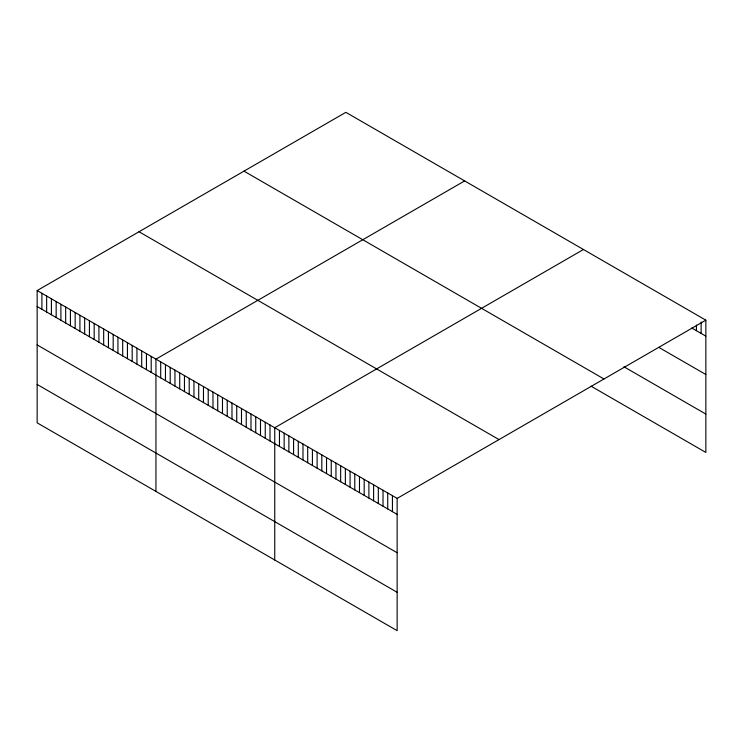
<?xml version="1.0" encoding="UTF-8"?>
<svg xmlns="http://www.w3.org/2000/svg" width="743" height="743" viewBox="0 0 743 743"><rect width="100%" height="100%" fill="white"/><g stroke="black" fill="none" stroke-linecap="round" stroke-linejoin="round"><path stroke-width="1.11" d="M37.15 290.559L397.143 498.404L397.143 630.668L37.15 422.832L37.15 290.559L345.857 112.332L705.85 320.168L705.85 452.441L590.982 386.128M464.654 180.921L155.946 359.148L155.946 491.42M583.45 249.509L274.743 427.736L274.743 559.999M397.143 498.404L705.85 320.168M691.724 327.988L705.85 336.142M658.772 347.343L705.85 374.518M623.934 366.773L705.85 414.065M243.983 171.15L603.975 378.986M139.025 231.742L499.017 439.587M37.15 306.534L397.143 514.37M37.15 344.91L397.143 552.746M37.15 384.447L397.143 592.292M701.141 322.016L701.141 333.421M696.432 325.007L696.432 330.709M392.434 495.683L392.434 511.658M387.735 492.962L387.735 508.936M383.026 490.25L383.026 506.215M378.317 487.529L378.317 503.503M373.608 484.808L373.608 500.782M368.899 482.096L368.899 498.061M364.191 479.374L364.191 495.349M359.482 476.653L359.482 492.628M354.773 473.941L354.773 489.906M350.074 471.22L350.074 487.194M345.365 468.508L345.365 484.473M340.656 465.787L340.656 481.752M335.947 463.065L335.947 479.04M331.239 460.354L331.239 476.319M326.53 457.632L326.53 473.597M321.821 454.911L321.821 470.886M317.112 452.199L317.112 468.164M312.413 449.478L312.413 465.452M307.704 446.757L307.704 462.731M302.995 444.045L302.995 460.01M298.287 441.323L298.287 457.298M293.578 438.602L293.578 454.577M288.869 435.89L288.869 451.855M284.16 433.169L284.16 449.144M279.452 430.448L279.452 446.422M269.997 424.987L269.997 440.961M265.242 422.247L265.242 438.221M260.496 419.507L260.496 435.472M255.741 416.758L255.741 432.732M250.985 414.018L250.985 429.983M246.239 411.269L246.239 427.244M241.484 408.529L241.484 424.504M236.729 405.789L236.729 421.755M231.983 403.04L231.983 419.015M227.228 400.301L227.228 416.266M222.473 397.551L222.473 413.526M217.727 394.812L217.727 410.786M212.972 392.072L212.972 408.037M208.216 389.323L208.216 405.297M203.471 386.583L203.471 402.548M198.715 383.834L198.715 399.808M193.96 381.094L193.96 397.068M189.214 378.354L189.214 394.319M184.459 375.605L184.459 391.58M179.704 372.865L179.704 388.83M174.958 370.116L174.958 386.091M170.203 367.376L170.203 383.351M165.457 364.637L165.457 380.602M160.702 361.887L160.702 377.862M151.201 356.408L151.201 372.373M146.445 353.659L146.445 369.633M141.69 350.919L141.69 366.884M136.944 348.17L136.944 364.144M132.189 345.43L132.189 361.395M127.434 342.69L127.434 358.655M122.688 339.941L122.688 355.916M117.933 337.201L117.933 353.166M113.177 334.452L113.177 350.427M108.432 331.712L108.432 347.678M103.676 328.973L103.676 344.938M98.921 326.223L98.921 342.198M94.175 323.484L94.175 339.449M89.42 320.735L89.42 336.709M84.665 317.995L84.665 333.96M79.919 315.255L79.919 331.22M75.164 312.506L75.164 328.48M70.418 309.766L70.418 325.731M65.663 307.017L65.663 322.991M60.907 304.277L60.907 320.242M56.162 301.537L56.162 317.502M51.406 298.788L51.406 314.763M46.651 296.048L46.651 312.014M41.905 293.299L41.905 309.274"/></g></svg>
